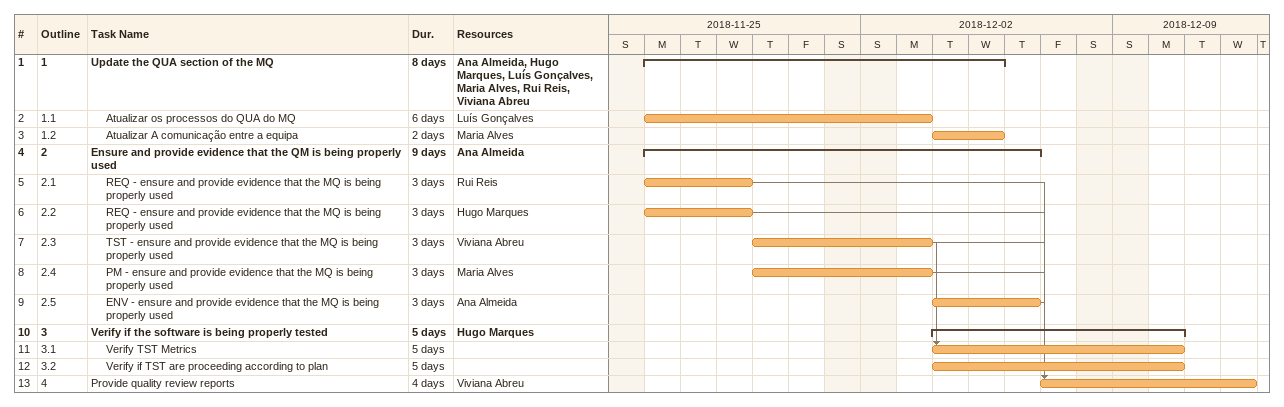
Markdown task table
| ID | WBS | Task | Duration | Start | Finish | Predecessors | Resources |
|---|---|---|---|---|---|---|---|
| 1 | 1 | **Update the QUA section of the MQ** | 8d | 2018-11-26 | 2018-12-05 |  | Ana Almeida, Hugo Marques, Luís Gonçalves, Maria Alves, Rui Reis, Viviana Abreu |
| 2 | 1.1 | Atualizar os processos do QUA do MQ | 6d | 2018-11-26 | 2018-12-03 |  | Luís Gonçalves |
| 3 | 1.2 | Atualizar A comunicação entre a equipa | 2d | 2018-12-04 | 2018-12-05 |  | Maria Alves |
| 4 | 2 | **Ensure and provide evidence that the QM is being properly used** | 9d | 2018-11-26 | 2018-12-06 |  | Ana Almeida |
| 5 | 2.1 | REQ - ensure and provide evidence that the MQ is being properly used | 3d | 2018-11-26 | 2018-11-28 |  | Rui Reis |
| 6 | 2.2 | REQ - ensure and provide evidence that the MQ is being properly used | 3d | 2018-11-26 | 2018-11-28 |  | Hugo Marques |
| 7 | 2.3 | TST - ensure and provide evidence that the MQ is being properly used | 3d | 2018-11-29 | 2018-12-03 |  | Viviana Abreu |
| 8 | 2.4 | PM - ensure and provide evidence that the MQ is being properly used | 3d | 2018-11-29 | 2018-12-03 |  | Maria Alves |
| 9 | 2.5 | ENV - ensure and provide evidence that the MQ is being properly used | 3d | 2018-12-04 | 2018-12-06 |  | Ana Almeida |
| 10 | 3 | **Verify if the software is being properly tested** | 5d | 2018-12-04 | 2018-12-10 |  | Hugo Marques |
| 11 | 3.1 | Verify TST Metrics | 5d | 2018-12-04 | 2018-12-10 | 7 |  |
| 12 | 3.2 | Verify if TST are proceeding according to plan | 5d | 2018-12-04 | 2018-12-10 |  |  |
| 13 | 4 | Provide quality review reports | 4d | 2018-12-07 | 2018-12-12 | 5, 6, 7, 8, 9 | Viviana Abreu |
